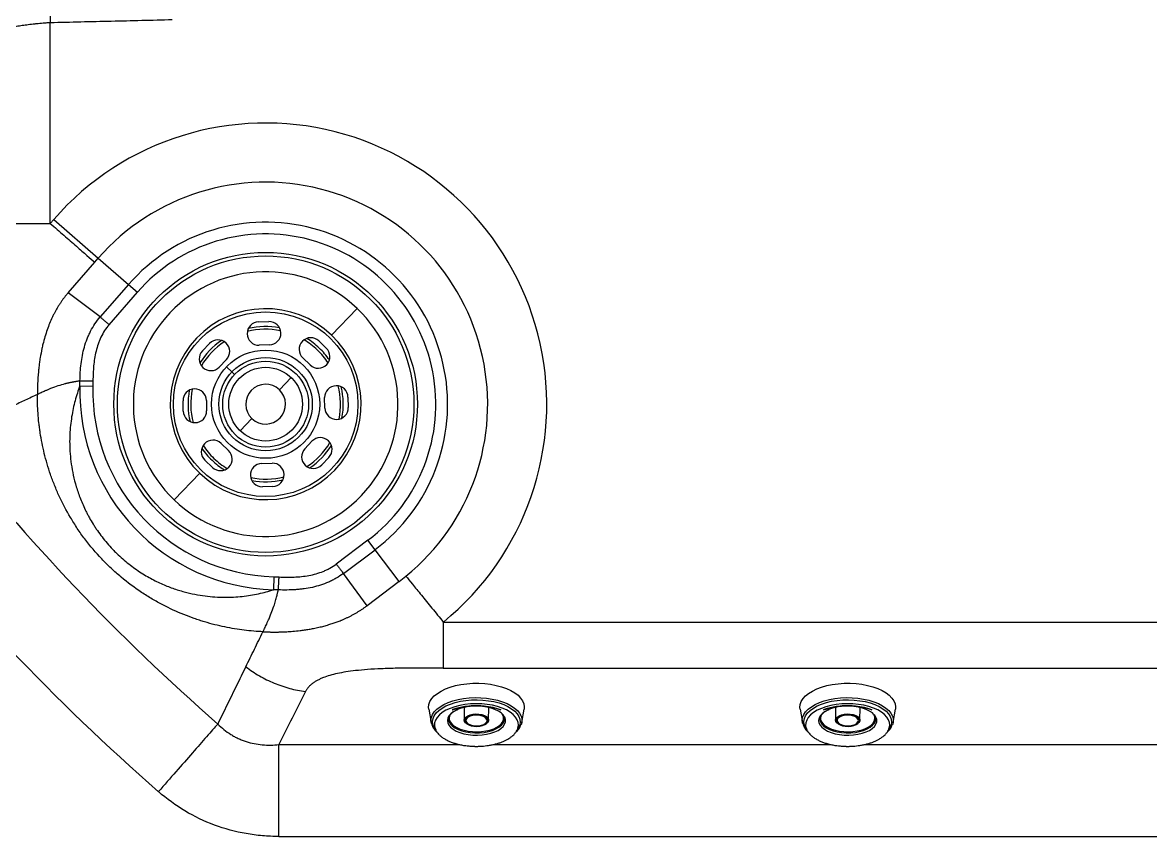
# Model space of a CAD drawing. Extents: x 398 to 508, y 623 to 782.
# Drawn here: x 435.76 to 457.03, y 682.37 to 697.71 of the extents above; entities that cross this region are included whole.
import ezdxf

# ---------------------------------------------------------------- set-up
doc = ezdxf.new("R2010")
doc.units = 0
doc.header["$MEASUREMENT"] = 0
doc.layers.add('GEOMETRY', color=2, linetype='Continuous', lineweight=25)

msp = doc.modelspace()

# ---------------------------------------------------------------- linework, layer by layer
at = {"layer": 'GEOMETRY'}
for p, q in [((436.243, 699.707), (436.287, 697.711)), ((436.287, 693.928), (436.287, 697.711)), ((436.287, 693.928), (436.353, 694.004)), ((436.353, 694.004), (437.192, 693.272)), ((437.126, 693.196), (437.192, 693.272)), ((437.192, 693.272), (437.761, 692.776)), ((436.625, 692.621), (437.126, 693.196)), ((437.761, 692.776), (437.228, 692.166)), ((437.761, 692.776), (437.929, 692.63)), ((437.228, 692.166), (436.625, 692.621)), ((437.396, 692.019), (437.929, 692.63)), ((441.59, 691.823), (442.07, 692.325)), ((440.214, 692.073), (440.409, 692.078)), ((441.35, 691.713), (441.491, 691.578)), ((439.155, 691.524), (439.29, 691.666)), ((440.419, 691.638), (440.224, 691.634)), ((439.608, 691.362), (439.473, 691.221)), ((441.188, 691.26), (441.046, 691.395)), ((439.711, 691.129), (439.609, 691.226)), ((439.711, 691.129), (439.761, 691.08)), ((436.845, 690.866), (437.091, 690.86)), ((440.606, 690.792), (440.827, 691.024)), ((441.899, 690.654), (441.904, 690.459)), ((438.795, 690.388), (438.79, 690.583)), ((439.23, 690.593), (439.235, 690.398)), ((441.464, 690.449), (441.459, 690.644)), ((439.867, 690.018), (440.088, 690.25)), ((441.086, 689.681), (441.221, 689.822)), ((439.506, 689.782), (439.647, 689.647)), ((439.344, 689.329), (439.203, 689.464)), ((440.275, 689.404), (440.47, 689.409)), ((441.539, 689.518), (441.404, 689.377)), ((438.624, 688.717), (439.104, 689.219)), ((440.48, 688.969), (440.285, 688.964)), ((442.275, 687.956), (441.679, 687.508)), ((442.409, 687.778), (442.275, 687.956)), ((441.813, 687.33), (442.409, 687.778)), ((442.863, 687.176), (442.409, 687.778)), ((440.501, 687.269), (440.495, 687.023)), ((442.26, 686.722), (441.813, 687.33)), ((442.863, 687.176), (442.26, 686.722)), ((443.697, 686.414), (466.996, 686.414)), ((443.697, 685.548), (466.996, 685.548)), ((443.423, 684.771), (443.467, 684.523)), ((444.089, 684.805), (444.091, 684.566)), ((444.551, 684.566), (444.553, 684.805)), ((445.175, 684.523), (445.219, 684.771)), ((450.423, 684.771), (450.467, 684.523)), ((451.089, 684.805), (451.091, 684.566)), ((451.551, 684.566), (451.553, 684.805)), ((452.175, 684.523), (452.219, 684.771)), ((443.467, 684.523), (443.474, 684.501)), ((444.102, 684.571), (444.102, 684.547)), ((445.175, 684.523), (445.162, 684.479)), ((445.17, 684.511), (445.175, 684.523)), ((450.467, 684.523), (450.474, 684.501)), ((451.102, 684.571), (451.102, 684.547)), ((452.175, 684.523), (452.162, 684.479)), ((452.17, 684.511), (452.175, 684.523)), ((443.52, 684.459), (443.543, 684.401)), ((443.543, 684.401), (443.553, 684.381)), ((445.099, 684.401), (445.122, 684.459)), ((450.52, 684.459), (450.543, 684.401)), ((450.543, 684.401), (450.553, 684.381)), ((452.099, 684.401), (452.122, 684.459)), ((440.597, 682.373), (440.597, 684.105)), ((440.597, 684.105), (444.006, 684.105)), ((444.637, 684.105), (451.006, 684.105)), ((451.637, 684.105), (459.006, 684.105)), ((440.597, 682.373), (468.154, 682.373))]:
    msp.add_line(p, q, dxfattribs=at)
at = {"layer": 'GEOMETRY', "flags": 128}
for points in [[(443.423, 684.771), (443.42, 684.804), (443.425, 684.861), (443.445, 684.916), (443.478, 684.971), (443.525, 685.022), (443.584, 685.07), (443.655, 685.114), (443.737, 685.154), (443.827, 685.188), (443.926, 685.216), (444.03, 685.237), (444.14, 685.252), (444.252, 685.26), (444.365, 685.261), (444.477, 685.254), (444.587, 685.241), (444.693, 685.221), (444.793, 685.194), (444.886, 685.162), (444.969, 685.124), (445.043, 685.081), (445.105, 685.033), (445.154, 684.982), (445.191, 684.929), (445.214, 684.873), (445.222, 684.817), (445.219, 684.771)], [(450.423, 684.771), (450.42, 684.804), (450.425, 684.861), (450.445, 684.916), (450.478, 684.971), (450.525, 685.022), (450.584, 685.07), (450.655, 685.114), (450.737, 685.154), (450.827, 685.188), (450.926, 685.216), (451.03, 685.237), (451.14, 685.252), (451.252, 685.26), (451.365, 685.261), (451.477, 685.254), (451.587, 685.241), (451.693, 685.221), (451.793, 685.194), (451.886, 685.162), (451.969, 685.124), (452.043, 685.081), (452.105, 685.033), (452.154, 684.982), (452.191, 684.929), (452.214, 684.873), (452.222, 684.817), (452.219, 684.771)], [(443.467, 684.523), (443.464, 684.562), (443.471, 684.616), (443.492, 684.67), (443.527, 684.722), (443.575, 684.772), (443.635, 684.818), (443.706, 684.86), (443.787, 684.896), (443.878, 684.928), (443.975, 684.953), (444.078, 684.972), (444.185, 684.984), (444.295, 684.989), (444.404, 684.988), (444.513, 684.979), (444.618, 684.963), (444.719, 684.941), (444.812, 684.912), (444.898, 684.878), (444.975, 684.838), (445.04, 684.794), (445.094, 684.746), (445.135, 684.696), (445.163, 684.642), (445.177, 684.588), (445.176, 684.533), (445.175, 684.523)], [(443.558, 684.377), (443.552, 684.384), (443.519, 684.435), (443.5, 684.488), (443.495, 684.542), (443.504, 684.596), (443.526, 684.649), (443.563, 684.7), (443.612, 684.748), (443.674, 684.792), (443.747, 684.832), (443.829, 684.867), (443.92, 684.896), (444.018, 684.92), (444.121, 684.936), (444.227, 684.946), (444.335, 684.948), (444.443, 684.944), (444.549, 684.932), (444.65, 684.914), (444.747, 684.889), (444.835, 684.859), (444.915, 684.822), (444.985, 684.781), (445.044, 684.735), (445.09, 684.687), (445.123, 684.635), (445.142, 684.582), (445.147, 684.528), (445.138, 684.474), (445.116, 684.421), (445.089, 684.382)], [(450.467, 684.523), (450.464, 684.562), (450.471, 684.616), (450.492, 684.67), (450.527, 684.722), (450.575, 684.772), (450.635, 684.818), (450.706, 684.86), (450.787, 684.896), (450.878, 684.928), (450.975, 684.953), (451.078, 684.972), (451.185, 684.984), (451.295, 684.989), (451.404, 684.988), (451.513, 684.979), (451.618, 684.963), (451.719, 684.941), (451.812, 684.912), (451.898, 684.878), (451.975, 684.838), (452.04, 684.794), (452.094, 684.746), (452.135, 684.696), (452.163, 684.642), (452.177, 684.588), (452.176, 684.533), (452.175, 684.523)], [(450.558, 684.377), (450.552, 684.384), (450.519, 684.435), (450.5, 684.488), (450.495, 684.542), (450.504, 684.596), (450.526, 684.649), (450.563, 684.7), (450.612, 684.748), (450.674, 684.792), (450.747, 684.832), (450.829, 684.867), (450.92, 684.896), (451.018, 684.92), (451.121, 684.936), (451.227, 684.946), (451.335, 684.948), (451.443, 684.944), (451.549, 684.932), (451.65, 684.914), (451.747, 684.889), (451.835, 684.859), (451.915, 684.822), (451.985, 684.781), (452.044, 684.735), (452.09, 684.687), (452.123, 684.635), (452.142, 684.582), (452.147, 684.528), (452.138, 684.474), (452.116, 684.421), (452.089, 684.382)], [(444.104, 684.86), (444.005, 684.842), (443.911, 684.818), (443.824, 684.787), (443.746, 684.751), (443.678, 684.711), (443.622, 684.666), (443.578, 684.618), (443.548, 684.567), (443.531, 684.514), (443.528, 684.461), (443.54, 684.409), (443.543, 684.401)], [(443.964, 684.765), (443.943, 684.755), (443.884, 684.722), (443.837, 684.685), (443.802, 684.645), (443.78, 684.602), (443.773, 684.558), (443.779, 684.514), (443.8, 684.471), (443.834, 684.43), (443.881, 684.393), (443.939, 684.36), (444.007, 684.331), (444.083, 684.309), (444.166, 684.293), (444.252, 684.284), (444.34, 684.282), (444.428, 684.287), (444.513, 684.299), (444.593, 684.318), (444.666, 684.343), (444.73, 684.373), (444.783, 684.408), (444.824, 684.447), (444.853, 684.489), (444.867, 684.533), (444.868, 684.577), (444.854, 684.62), (444.827, 684.662), (444.81, 684.681)], [(444.321, 684.836), (444.219, 684.833), (444.176, 684.829), (444.102, 684.82), (444.021, 684.805), (443.935, 684.783), (443.876, 684.763), (443.864, 684.759), (443.864, 684.759), (443.864, 684.759), (443.864, 684.759), (443.864, 684.759), (443.864, 684.759), (443.864, 684.759), (443.864, 684.759), (443.864, 684.759), (443.864, 684.759), (443.864, 684.759), (443.867, 684.76), (443.928, 684.781), (444.007, 684.802), (444.083, 684.817), (444.153, 684.827), (444.203, 684.831), (444.237, 684.834), (444.262, 684.835), (444.279, 684.835), (444.292, 684.836), (444.3, 684.836), (444.306, 684.836), (444.311, 684.836), (444.314, 684.836), (444.321, 684.836)], [(445.099, 684.401), (445.104, 684.416), (445.114, 684.469), (445.11, 684.522), (445.091, 684.574), (445.059, 684.624), (445.013, 684.672), (444.955, 684.717), (444.886, 684.757), (444.807, 684.792), (444.719, 684.821), (444.624, 684.845), (444.524, 684.862), (444.42, 684.872), (444.314, 684.875), (444.208, 684.871), (444.104, 684.86)], [(444.81, 684.681), (444.786, 684.702), (444.734, 684.737), (444.67, 684.768), (444.598, 684.793), (444.518, 684.812), (444.434, 684.825), (444.346, 684.83), (444.258, 684.829), (444.171, 684.82)], [(444.321, 684.836), (444.326, 684.836), (444.343, 684.836), (444.377, 684.835), (444.424, 684.832), (444.482, 684.827), (444.547, 684.819), (444.616, 684.806), (444.684, 684.789), (444.743, 684.771), (444.778, 684.759), (444.778, 684.759), (444.778, 684.759), (444.778, 684.759), (444.778, 684.759), (444.778, 684.759), (444.778, 684.759), (444.778, 684.759), (444.778, 684.759), (444.778, 684.759), (444.778, 684.759), (444.778, 684.759), (444.777, 684.759), (444.721, 684.779), (444.639, 684.801), (444.551, 684.818), (444.466, 684.829), (444.406, 684.834), (444.321, 684.836)], [(451.104, 684.86), (451.005, 684.842), (450.911, 684.818), (450.824, 684.787), (450.746, 684.751), (450.678, 684.711), (450.622, 684.666), (450.578, 684.618), (450.548, 684.567), (450.531, 684.514), (450.528, 684.461), (450.54, 684.409), (450.543, 684.401)], [(450.964, 684.765), (450.943, 684.755), (450.884, 684.722), (450.837, 684.685), (450.802, 684.645), (450.78, 684.602), (450.773, 684.558), (450.779, 684.514), (450.8, 684.471), (450.834, 684.43), (450.881, 684.393), (450.939, 684.36), (451.007, 684.331), (451.083, 684.309), (451.166, 684.293), (451.252, 684.284), (451.34, 684.282), (451.428, 684.287), (451.513, 684.299), (451.593, 684.318), (451.666, 684.343), (451.73, 684.373), (451.783, 684.408), (451.824, 684.447), (451.853, 684.489), (451.867, 684.533), (451.868, 684.577), (451.854, 684.62), (451.827, 684.662), (451.81, 684.681)], [(451.321, 684.836), (451.219, 684.833), (451.176, 684.829), (451.102, 684.82), (451.021, 684.805), (450.935, 684.783), (450.876, 684.763), (450.864, 684.759), (450.864, 684.759), (450.864, 684.759), (450.864, 684.759), (450.864, 684.759), (450.864, 684.759), (450.864, 684.759), (450.864, 684.759), (450.864, 684.759), (450.864, 684.759), (450.864, 684.759), (450.867, 684.76), (450.928, 684.781), (451.007, 684.802), (451.083, 684.817), (451.153, 684.827), (451.203, 684.831), (451.237, 684.834), (451.262, 684.835), (451.279, 684.835), (451.292, 684.836), (451.3, 684.836), (451.306, 684.836), (451.311, 684.836), (451.314, 684.836), (451.321, 684.836)], [(452.099, 684.401), (452.104, 684.416), (452.114, 684.469), (452.11, 684.522), (452.091, 684.574), (452.059, 684.624), (452.013, 684.672), (451.955, 684.717), (451.886, 684.757), (451.807, 684.792), (451.719, 684.821), (451.624, 684.845), (451.524, 684.862), (451.42, 684.872), (451.314, 684.875), (451.208, 684.871), (451.104, 684.86)], [(451.81, 684.681), (451.786, 684.702), (451.734, 684.737), (451.67, 684.768), (451.598, 684.793), (451.518, 684.812), (451.434, 684.825), (451.346, 684.83), (451.258, 684.829), (451.171, 684.82)], [(451.321, 684.836), (451.326, 684.836), (451.343, 684.836), (451.377, 684.835), (451.424, 684.832), (451.482, 684.827), (451.547, 684.819), (451.616, 684.806), (451.684, 684.789), (451.743, 684.771), (451.778, 684.759), (451.778, 684.759), (451.778, 684.759), (451.778, 684.759), (451.778, 684.759), (451.778, 684.759), (451.778, 684.759), (451.778, 684.759), (451.778, 684.759), (451.778, 684.759), (451.778, 684.759), (451.778, 684.759), (451.777, 684.759), (451.721, 684.779), (451.639, 684.801), (451.551, 684.818), (451.466, 684.829), (451.406, 684.834), (451.321, 684.836)], [(443.472, 684.503), (443.471, 684.507), (443.467, 684.523)], [(443.795, 684.585), (443.795, 684.58), (443.805, 684.536), (443.828, 684.495), (443.865, 684.455), (443.915, 684.42), (443.976, 684.389), (444.046, 684.363), (444.123, 684.343), (444.206, 684.33), (444.292, 684.324), (444.379, 684.326), (444.465, 684.334), (444.546, 684.349), (444.621, 684.371), (444.688, 684.399), (444.745, 684.431), (444.791, 684.469), (444.823, 684.509), (444.842, 684.551), (444.847, 684.587)], [(443.823, 684.665), (443.82, 684.659), (443.808, 684.617), (443.81, 684.575), (443.826, 684.533), (443.856, 684.494), (443.898, 684.457), (443.952, 684.424)], [(443.952, 684.424), (444.015, 684.396), (444.087, 684.374), (444.166, 684.357), (444.249, 684.348), (444.333, 684.346), (444.418, 684.35), (444.499, 684.361), (444.576, 684.379), (444.646, 684.404), (444.707, 684.433), (444.758, 684.467), (444.796, 684.505), (444.822, 684.545), (444.834, 684.587), (444.832, 684.63), (444.821, 684.66)], [(444.138, 684.497), (444.117, 684.513), (444.097, 684.54), (444.091, 684.569), (444.099, 684.598), (444.122, 684.624), (444.157, 684.647), (444.202, 684.665), (444.254, 684.677), (444.311, 684.682), (444.369, 684.679), (444.423, 684.67), (444.471, 684.654), (444.51, 684.632), (444.537, 684.607), (444.55, 684.579), (444.549, 684.55), (444.533, 684.522), (444.504, 684.497), (444.504, 684.497)], [(444.393, 684.662), (444.339, 684.668), (444.284, 684.667), (444.231, 684.659), (444.184, 684.644), (444.146, 684.625), (444.118, 684.601), (444.103, 684.574), (444.102, 684.571)], [(444.102, 684.547), (444.102, 684.547), (444.115, 684.52), (444.14, 684.495), (444.177, 684.475), (444.223, 684.46), (444.275, 684.451), (444.33, 684.448), (444.385, 684.453), (444.435, 684.464), (444.478, 684.481), (444.512, 684.503), (444.533, 684.529), (444.535, 684.532)], [(444.255, 684.464), (444.309, 684.458), (444.363, 684.46), (444.414, 684.47), (444.459, 684.486), (444.493, 684.507), (444.514, 684.532), (444.521, 684.559), (444.513, 684.586), (444.491, 684.611), (444.457, 684.632), (444.412, 684.647), (444.36, 684.656), (444.306, 684.658), (444.253, 684.652), (444.205, 684.64), (444.165, 684.621), (444.137, 684.597), (444.123, 684.571), (444.123, 684.544), (444.138, 684.518), (444.167, 684.495), (444.207, 684.476), (444.255, 684.464)], [(444.535, 684.532), (444.541, 684.556), (444.535, 684.583), (444.516, 684.609), (444.485, 684.632), (444.443, 684.65), (444.393, 684.662)], [(444.847, 684.587), (444.847, 684.595), (444.847, 684.597)], [(450.472, 684.503), (450.471, 684.507), (450.467, 684.523)], [(450.795, 684.585), (450.795, 684.58), (450.805, 684.536), (450.828, 684.495), (450.865, 684.455), (450.915, 684.42), (450.976, 684.389), (451.046, 684.363), (451.123, 684.343), (451.206, 684.33), (451.292, 684.324), (451.379, 684.326), (451.465, 684.334), (451.546, 684.349), (451.621, 684.371), (451.688, 684.399), (451.745, 684.431), (451.791, 684.469), (451.823, 684.509), (451.842, 684.551), (451.847, 684.587)], [(450.823, 684.665), (450.82, 684.659), (450.808, 684.617), (450.81, 684.575), (450.826, 684.533), (450.856, 684.494), (450.898, 684.457), (450.952, 684.424)], [(450.952, 684.424), (451.015, 684.396), (451.087, 684.374), (451.166, 684.357), (451.249, 684.348), (451.333, 684.346), (451.418, 684.35), (451.499, 684.361), (451.576, 684.379), (451.646, 684.404), (451.707, 684.433), (451.758, 684.467), (451.796, 684.505), (451.822, 684.545), (451.834, 684.587), (451.832, 684.63), (451.821, 684.66)], [(451.138, 684.497), (451.117, 684.513), (451.097, 684.54), (451.091, 684.569), (451.099, 684.598), (451.122, 684.624), (451.157, 684.647), (451.202, 684.665), (451.254, 684.677), (451.311, 684.682), (451.369, 684.679), (451.423, 684.67), (451.471, 684.654), (451.51, 684.632), (451.537, 684.607), (451.55, 684.579), (451.549, 684.55), (451.533, 684.522), (451.504, 684.497), (451.504, 684.497)], [(451.393, 684.662), (451.339, 684.668), (451.284, 684.667), (451.231, 684.659), (451.184, 684.644), (451.146, 684.625), (451.118, 684.601), (451.103, 684.574), (451.102, 684.571)], [(451.102, 684.547), (451.102, 684.547), (451.115, 684.52), (451.14, 684.495), (451.177, 684.475), (451.223, 684.46), (451.275, 684.451), (451.33, 684.448), (451.385, 684.453), (451.435, 684.464), (451.478, 684.481), (451.512, 684.503), (451.533, 684.529), (451.535, 684.532)], [(451.255, 684.464), (451.309, 684.458), (451.363, 684.46), (451.414, 684.47), (451.459, 684.486), (451.493, 684.507), (451.514, 684.532), (451.521, 684.559), (451.513, 684.586), (451.491, 684.611), (451.457, 684.632), (451.412, 684.647), (451.36, 684.656), (451.306, 684.658), (451.253, 684.652), (451.205, 684.64), (451.165, 684.621), (451.137, 684.597), (451.123, 684.571), (451.123, 684.544), (451.138, 684.518), (451.167, 684.495), (451.207, 684.476), (451.255, 684.464)], [(451.535, 684.532), (451.541, 684.556), (451.535, 684.583), (451.516, 684.609), (451.485, 684.632), (451.443, 684.65), (451.393, 684.662)], [(451.847, 684.587), (451.847, 684.595), (451.847, 684.597)]]:
    msp.add_lwpolyline(points, dxfattribs=at)
at = {"layer": 'GEOMETRY'}
for radius in [2.862, 2.795, 1.74, 1.02, 0.88, 0.81, 0.695]:
    msp.add_circle((440.347, 690.521), radius, dxfattribs=at)
for centre, radius, start, end in [((440.347, 690.521), 5.3, 309.2038, 138.9106), ((440.347, 690.521), 4.186, 309.2038, 138.9106), ((440.347, 690.521), 3.431, 306.94, 138.9106), ((440.347, 690.521), 3.209, 306.94, 138.9106), ((440.347, 690.521), 2.495, 46.3211, 226.3211), ((440.347, 690.521), 1.8, 46.3211, 226.3211), ((440.347, 690.521), 2.495, 226.3211, 46.3211), ((440.219, 691.853), 0.22, 91.3227, 271.3211), ((440.347, 690.521), 1.412, 78.4931, 104.1492), ((440.347, 690.521), 1.463, 79.7108, 102.9314), ((440.414, 691.858), 0.22, 271.3216, 91.3206), ((440.347, 690.521), 1.8, 226.3211, 46.3211), ((440.347, 690.521), 1.463, 124.7108, 147.9314), ((439.449, 691.514), 0.22, 316.3216, 136.3206), ((441.198, 691.554), 0.22, 46.3227, 226.3211), ((440.347, 690.521), 1.412, 46.3211, 59.1492), ((440.347, 690.521), 1.463, 46.3211, 57.9314), ((439.314, 691.373), 0.22, 136.3227, 316.3211), ((440.347, 690.521), 1.412, 123.4931, 149.1492), ((441.339, 691.419), 0.22, 226.3216, 46.3206), ((440.347, 690.521), 1.412, 33.4931, 46.3211), ((440.347, 690.521), 1.463, 34.7108, 46.3211), ((440.594, 690.773), 3.751, 178.5669, 268.4787), ((440.347, 690.521), 0.375, 46.3211, 226.3211), ((441.679, 690.649), 0.22, 1.3227, 181.3211), ((440.347, 690.521), 1.412, 348.4931, 14.1492), ((440.594, 690.773), 3.505, 178.5669, 268.4787), ((439.01, 690.588), 0.22, 1.3216, 181.3206), ((440.347, 690.521), 1.463, 169.7108, 192.9314), ((440.347, 690.521), 1.412, 168.4931, 194.1492), ((440.347, 690.521), 0.375, 226.3211, 46.3211), ((440.347, 690.521), 1.463, 349.7108, 12.9314), ((441.684, 690.454), 0.22, 181.3216, 1.3206), ((439.015, 690.393), 0.22, 181.3227, 1.3211), ((466.52, 715.395), 41.086, 218.3754, 228.7765), ((439.354, 689.623), 0.22, 46.3216, 226.3206), ((441.38, 689.67), 0.22, 316.3227, 136.3211), ((440.347, 690.521), 1.463, 214.7108, 226.3211), ((440.347, 690.521), 1.412, 213.4931, 226.3211), ((439.496, 689.488), 0.22, 226.3227, 46.3211), ((441.245, 689.529), 0.22, 136.3216, 316.3206), ((440.347, 690.521), 1.412, 303.4931, 329.1492), ((440.347, 690.521), 1.463, 304.7108, 327.9314), ((440.347, 690.521), 1.463, 226.3211, 237.9314), ((440.347, 690.521), 1.412, 226.3211, 239.1492), ((440.28, 689.184), 0.22, 91.3216, 271.3206), ((440.475, 689.189), 0.22, 271.3227, 91.3211), ((440.347, 690.521), 1.412, 258.4931, 284.1492), ((440.347, 690.521), 1.463, 259.7108, 282.9314), ((466.52, 715.395), 42.782, 218.3754, 228.7765), ((444.278, 684.01), 0.817, 97.4754, 112.5325), ((451.278, 684.01), 0.817, 97.4754, 112.5325)]:
    msp.add_arc(centre, radius, start, end, dxfattribs=at)
for points, knots in [([(436.287, 697.711), (436.264, 697.709), (436.242, 697.708), (436.198, 697.705), (436.177, 697.703), (436.112, 697.697), (436.069, 697.694), (436.006, 697.687), (435.985, 697.685), (435.943, 697.68), (435.923, 697.678), (435.862, 697.671), (435.823, 697.666), (435.748, 697.655), (435.712, 697.649), (435.66, 697.641), (435.643, 697.638), (435.61, 697.632), (435.594, 697.629), (435.517, 697.613), (435.464, 697.601), (435.42, 697.588)], [0, 0, 0, 0, 0.0625, 0.0625, 0.125, 0.125, 0.25, 0.25, 0.3125, 0.3125, 0.375, 0.375, 0.5, 0.5, 0.625, 0.625, 0.6875, 0.6875, 0.75, 0.75, 1, 1, 1, 1]), ([(438.587, 697.765), (438.203, 697.756), (437.82, 697.746), (437.053, 697.728), (436.67, 697.719), (436.287, 697.711)], [0, 0, 0, 0, 0.5, 0.5, 1, 1, 1, 1]), ([(435.42, 693.928), (435.424, 693.928), (435.43, 693.928), (435.441, 693.928), (435.452, 693.928), (435.463, 693.928), (435.474, 693.928), (435.486, 693.928), (435.499, 693.928), (435.511, 693.928), (435.524, 693.928), (435.537, 693.928), (435.551, 693.928), (435.565, 693.928), (435.586, 693.928), (435.616, 693.928), (435.661, 693.928), (435.718, 693.928), (435.772, 693.928), (435.816, 693.928), (435.846, 693.928), (435.877, 693.928), (435.908, 693.928), (435.94, 693.928), (435.973, 693.928), (436.006, 693.928), (436.039, 693.928), (436.073, 693.928), (436.108, 693.928), (436.143, 693.928), (436.178, 693.928), (436.214, 693.928), (436.25, 693.928), (436.274, 693.928), (436.287, 693.928)], [0, 0, 0, 0, 0.018905, 0.037864, 0.056876, 0.075942, 0.095062, 0.114237, 0.133467, 0.152753, 0.172093, 0.191489, 0.21094, 0.230448, 0.250015, 0.294764, 0.351334, 0.419739, 0.499985, 0.532381, 0.564801, 0.597263, 0.629792, 0.662417, 0.695172, 0.728099, 0.761242, 0.794629, 0.828281, 0.862201, 0.896367, 0.930744, 0.965305, 1, 1, 1, 1]), ([(436.287, 693.928), (436.373, 693.853), (436.459, 693.778), (436.625, 693.633), (436.705, 693.563), (436.852, 693.435), (436.92, 693.376), (437.037, 693.274), (437.087, 693.23), (437.126, 693.196)], [0, 0, 0, 0, 0.25, 0.25, 0.5, 0.5, 0.75, 0.75, 1, 1, 1, 1]), ([(436.625, 692.621), (436.619, 692.614), (436.606, 692.6), (436.588, 692.578), (436.57, 692.556), (436.552, 692.533), (436.535, 692.51), (436.518, 692.487), (436.501, 692.463), (436.485, 692.439), (436.469, 692.415), (436.453, 692.391), (436.437, 692.366), (436.422, 692.341), (436.407, 692.315), (436.392, 692.29), (436.378, 692.264), (436.364, 692.237), (436.35, 692.211), (436.337, 692.184), (436.31, 692.129), (436.272, 692.042), (436.226, 691.92), (436.184, 691.789), (436.152, 691.672), (436.122, 691.54), (436.1, 691.424), (436.083, 691.307), (436.073, 691.225), (436.063, 691.133), (436.054, 691.031), (436.048, 690.916), (436.045, 690.835), (436.044, 690.782), (436.044, 690.756), (436.044, 690.73), (436.044, 690.713), (436.043, 690.704)], [0, 0, 0, 0, 0.012724, 0.025476, 0.038255, 0.051062, 0.063899, 0.07677, 0.08968, 0.102631, 0.115629, 0.128677, 0.14178, 0.154945, 0.168172, 0.181461, 0.194813, 0.208228, 0.221704, 0.235243, 0.248842, 0.304415, 0.363878, 0.427563, 0.495548, 0.533988, 0.619996, 0.667254, 0.709133, 0.745436, 0.811429, 0.871981, 0.935778, 0.951859, 0.967848, 0.983905, 1, 1, 1, 1]), ([(436.847, 690.96), (436.847, 691.014), (436.849, 691.068), (436.856, 691.176), (436.861, 691.23), (436.881, 691.389), (436.901, 691.495), (436.944, 691.649), (436.961, 691.7), (436.991, 691.776), (437.002, 691.801), (437.024, 691.85), (437.035, 691.875), (437.097, 691.994), (437.157, 692.083), (437.228, 692.166)], [0, 0, 0, 0, 0.125, 0.125, 0.25, 0.25, 0.5, 0.5, 0.625, 0.625, 0.6875, 0.6875, 0.75, 0.75, 1, 1, 1, 1]), ([(437.228, 692.166), (437.236, 692.159), (437.246, 692.15), (437.269, 692.13), (437.283, 692.118), (437.312, 692.092), (437.328, 692.078), (437.362, 692.049), (437.379, 692.034), (437.396, 692.019)], [0, 0, 0, 0, 0.25, 0.25, 0.5, 0.5, 0.75, 0.75, 1, 1, 1, 1]), ([(437.396, 692.019), (437.334, 691.948), (437.283, 691.869), (437.233, 691.764), (437.223, 691.742), (437.205, 691.698), (437.197, 691.676), (437.174, 691.609), (437.161, 691.564), (437.128, 691.428), (437.114, 691.336), (437.1, 691.196), (437.097, 691.149), (437.093, 691.055), (437.092, 691.008), (437.092, 690.961)], [0, 0, 0, 0, 0.25, 0.25, 0.3125, 0.3125, 0.375, 0.375, 0.5, 0.5, 0.75, 0.75, 0.875, 0.875, 1, 1, 1, 1]), ([(436.847, 690.96), (436.843, 690.959), (436.835, 690.958), (436.823, 690.955), (436.81, 690.953), (436.797, 690.951), (436.783, 690.949), (436.769, 690.946), (436.755, 690.944), (436.74, 690.941), (436.724, 690.939), (436.708, 690.936), (436.692, 690.933), (436.674, 690.929), (436.657, 690.926), (436.639, 690.922), (436.62, 690.918), (436.601, 690.914), (436.582, 690.909), (436.528, 690.895), (436.436, 690.868), (436.325, 690.827), (436.242, 690.793), (436.195, 690.773), (436.153, 690.755), (436.117, 690.738), (436.08, 690.722), (436.056, 690.71), (436.043, 690.704)], [0, 0, 0, 0, 0.025036, 0.050137, 0.075303, 0.100534, 0.125829, 0.151188, 0.176612, 0.202101, 0.227654, 0.253271, 0.278952, 0.304697, 0.330506, 0.356379, 0.382316, 0.408317, 0.434382, 0.46051, 0.6177, 0.765905, 0.817392, 0.867628, 0.901883, 0.935359, 0.968063, 1, 1, 1, 1]), ([(436.845, 690.866), (436.811, 690.777), (436.781, 690.684), (436.729, 690.49), (436.707, 690.389), (436.673, 690.178), (436.661, 690.068), (436.65, 689.836), (436.651, 689.715), (436.666, 689.521), (436.673, 689.456), (436.693, 689.321), (436.705, 689.252), (436.736, 689.111), (436.755, 689.039), (436.788, 688.928), (436.8, 688.89), (436.826, 688.814), (436.84, 688.776), (436.886, 688.66), (436.92, 688.582), (436.97, 688.482), (436.98, 688.462), (437.001, 688.421), (437.012, 688.401), (437.046, 688.34), (437.07, 688.3), (437.108, 688.239), (437.121, 688.218), (437.148, 688.178), (437.161, 688.157), (437.204, 688.097), (437.233, 688.057), (437.324, 687.939), (437.39, 687.862), (437.478, 687.77), (437.496, 687.751), (437.532, 687.715), (437.551, 687.697), (437.606, 687.645), (437.644, 687.611), (437.758, 687.514), (437.835, 687.456), (437.991, 687.348), (438.071, 687.298), (438.226, 687.212), (438.301, 687.174), (438.451, 687.107), (438.524, 687.078), (438.632, 687.039), (438.668, 687.027), (438.739, 687.005), (438.775, 686.995), (438.879, 686.966), (438.947, 686.951), (439.079, 686.925), (439.144, 686.914), (439.333, 686.89), (439.454, 686.882), (439.628, 686.881), (439.686, 686.883), (439.797, 686.889), (439.852, 686.893), (440.012, 686.91), (440.114, 686.927), (440.31, 686.969), (440.404, 686.994), (440.495, 687.023)], [0, 0, 0, 0, 0.0625, 0.0625, 0.125, 0.125, 0.1875, 0.1875, 0.25, 0.25, 0.28125, 0.28125, 0.3125, 0.3125, 0.34375, 0.34375, 0.359375, 0.359375, 0.375, 0.375, 0.40625, 0.40625, 0.414062, 0.414062, 0.421875, 0.421875, 0.4375, 0.4375, 0.445312, 0.445312, 0.453125, 0.453125, 0.46875, 0.46875, 0.5, 0.5, 0.507812, 0.507812, 0.515625, 0.515625, 0.53125, 0.53125, 0.5625, 0.5625, 0.59375, 0.59375, 0.625, 0.625, 0.65625, 0.65625, 0.671875, 0.671875, 0.6875, 0.6875, 0.71875, 0.71875, 0.75, 0.75, 0.8125, 0.8125, 0.84375, 0.84375, 0.875, 0.875, 0.9375, 0.9375, 1, 1, 1, 1]), ([(436.847, 690.96), (436.853, 690.96), (436.863, 690.96), (436.893, 690.96), (436.912, 690.96), (436.956, 690.96), (436.981, 690.96), (437.035, 690.96), (437.063, 690.96), (437.092, 690.961)], [0, 0, 0, 0, 0.25, 0.25, 0.5, 0.5, 0.75, 0.75, 1, 1, 1, 1]), ([(436.043, 690.704), (436.006, 690.686), (435.93, 690.651), (435.816, 690.597), (435.703, 690.544), (435.59, 690.49), (435.515, 690.455), (435.477, 690.437)], [0, 0, 0, 0, 0.20094, 0.401312, 0.601214, 0.800688, 1, 1, 1, 1]), ([(440.297, 686.231), (440.181, 686.236), (440.063, 686.246), (439.823, 686.276), (439.701, 686.296), (439.452, 686.347), (439.326, 686.378), (439.164, 686.427), (439.132, 686.437), (439.067, 686.458), (439.034, 686.469), (438.935, 686.503), (438.87, 686.528), (438.672, 686.608), (438.54, 686.668), (438.341, 686.772), (438.274, 686.809), (438.174, 686.868), (438.141, 686.889), (438.074, 686.93), (438.04, 686.952), (437.875, 687.062), (437.746, 687.158), (437.558, 687.315), (437.496, 687.37), (437.405, 687.456), (437.375, 687.485), (437.316, 687.544), (437.287, 687.573), (437.144, 687.724), (437.038, 687.849), (436.914, 688.013), (436.89, 688.046), (436.842, 688.113), (436.819, 688.147), (436.751, 688.248), (436.709, 688.315), (436.589, 688.517), (436.518, 688.653), (436.424, 688.856), (436.395, 688.924), (436.354, 689.026), (436.341, 689.06), (436.316, 689.128), (436.303, 689.162), (436.245, 689.331), (436.206, 689.464), (436.142, 689.725), (436.117, 689.853), (436.092, 690.011), (436.088, 690.043), (436.08, 690.105), (436.076, 690.137), (436.065, 690.23), (436.06, 690.291), (436.047, 690.472), (436.043, 690.59), (436.043, 690.704)], [0, 0, 0, 0, 0.0625, 0.0625, 0.125, 0.125, 0.1875, 0.1875, 0.203125, 0.203125, 0.21875, 0.21875, 0.25, 0.25, 0.3125, 0.3125, 0.34375, 0.34375, 0.359375, 0.359375, 0.375, 0.375, 0.4375, 0.4375, 0.46875, 0.46875, 0.484375, 0.484375, 0.5, 0.5, 0.5625, 0.5625, 0.578125, 0.578125, 0.59375, 0.59375, 0.625, 0.625, 0.6875, 0.6875, 0.71875, 0.71875, 0.734375, 0.734375, 0.75, 0.75, 0.8125, 0.8125, 0.875, 0.875, 0.890625, 0.890625, 0.90625, 0.90625, 0.9375, 0.9375, 1, 1, 1, 1]), ([(440.6, 687.265), (440.694, 687.26), (440.789, 687.259), (440.93, 687.265), (440.977, 687.268), (441.07, 687.278), (441.117, 687.285), (441.255, 687.31), (441.345, 687.335), (441.454, 687.378), (441.475, 687.388), (441.518, 687.408), (441.539, 687.419), (441.601, 687.454), (441.641, 687.48), (441.679, 687.508)], [0, 0, 0, 0, 0.25, 0.25, 0.375, 0.375, 0.5, 0.5, 0.75, 0.75, 0.8125, 0.8125, 0.875, 0.875, 1, 1, 1, 1]), ([(441.679, 687.508), (441.693, 687.49), (441.706, 687.471), (441.733, 687.436), (441.746, 687.419), (441.769, 687.388), (441.78, 687.374), (441.799, 687.349), (441.806, 687.338), (441.813, 687.33)], [0, 0, 0, 0, 0.25, 0.25, 0.5, 0.5, 0.75, 0.75, 1, 1, 1, 1]), ([(441.813, 687.33), (441.769, 687.297), (441.724, 687.267), (441.654, 687.227), (441.63, 687.214), (441.582, 687.189), (441.557, 687.178), (441.434, 687.124), (441.333, 687.092), (441.176, 687.057), (441.124, 687.048), (441.044, 687.037), (441.017, 687.034), (440.963, 687.028), (440.937, 687.026), (440.803, 687.017), (440.695, 687.016), (440.587, 687.021)], [0, 0, 0, 0, 0.125, 0.125, 0.1875, 0.1875, 0.25, 0.25, 0.5, 0.5, 0.625, 0.625, 0.6875, 0.6875, 0.75, 0.75, 1, 1, 1, 1]), ([(440.587, 687.021), (440.588, 687.026), (440.588, 687.037), (440.59, 687.066), (440.591, 687.085), (440.593, 687.129), (440.594, 687.154), (440.597, 687.208), (440.599, 687.237), (440.6, 687.265)], [0, 0, 0, 0, 0.25, 0.25, 0.5, 0.5, 0.75, 0.75, 1, 1, 1, 1]), ([(442.993, 687.278), (443.026, 687.237), (443.067, 687.186), (443.166, 687.066), (443.222, 686.996), (443.346, 686.845), (443.413, 686.763), (443.552, 686.592), (443.624, 686.503), (443.697, 686.414)], [0, 0, 0, 0, 0.25, 0.25, 0.5, 0.5, 0.75, 0.75, 1, 1, 1, 1]), ([(440.297, 686.231), (440.298, 686.233), (440.301, 686.239), (440.308, 686.253), (440.316, 686.271), (440.33, 686.299), (440.347, 686.335), (440.377, 686.398), (440.42, 686.495), (440.47, 686.619), (440.512, 686.738), (440.542, 686.841), (440.559, 686.907), (440.57, 686.951), (440.576, 686.976), (440.581, 686.999), (440.585, 687.013), (440.587, 687.021)], [0, 0, 0, 0, 0.004448, 0.016712, 0.035692, 0.053694, 0.093406, 0.134113, 0.234403, 0.38254, 0.539632, 0.675575, 0.813173, 0.860401, 0.907282, 0.953816, 1, 1, 1, 1]), ([(440.297, 686.231), (440.304, 686.231), (440.317, 686.23), (440.338, 686.229), (440.36, 686.228), (440.382, 686.228), (440.404, 686.227), (440.427, 686.227), (440.451, 686.226), (440.475, 686.226), (440.5, 686.226), (440.525, 686.226), (440.551, 686.226), (440.577, 686.226), (440.604, 686.227), (440.631, 686.228), (440.659, 686.229), (440.688, 686.23), (440.717, 686.231), (440.773, 686.234), (440.865, 686.24), (440.977, 686.251), (441.08, 686.265), (441.166, 686.279), (441.256, 686.295), (441.35, 686.315), (441.444, 686.338), (441.534, 686.364), (441.618, 686.391), (441.697, 686.418), (441.764, 686.444), (441.821, 686.469), (441.872, 686.491), (441.922, 686.515), (441.972, 686.541), (442.021, 686.567), (442.07, 686.595), (442.118, 686.625), (442.166, 686.656), (442.213, 686.688), (442.244, 686.711), (442.26, 686.722)], [0, 0, 0, 0, 0.0128118, 0.0257713, 0.0388792, 0.052136, 0.0655426, 0.0790996, 0.0928078, 0.1066669, 0.1206759, 0.1348333, 0.1491379, 0.1635882, 0.1781826, 0.1929196, 0.2077973, 0.2228138, 0.2379672, 0.2532553, 0.3101418, 0.3781734, 0.420033, 0.4614415, 0.5024433, 0.5498068, 0.5947864, 0.6373461, 0.6773909, 0.714896, 0.7498894, 0.77447, 0.7991251, 0.8238638, 0.8486858, 0.873594, 0.8985823, 0.923652, 0.9488554, 0.9742814, 1, 1, 1, 1]), ([(443.697, 686.414), (443.697, 686.327), (443.697, 686.24), (443.697, 686.071), (443.697, 685.99), (443.697, 685.839), (443.697, 685.769), (443.697, 685.646), (443.697, 685.592), (443.697, 685.548)], [0, 0, 0, 0, 0.25, 0.25, 0.5, 0.5, 0.75, 0.75, 1, 1, 1, 1]), ([(439.973, 685.572), (440.027, 685.682), (440.135, 685.902), (440.243, 686.122), (440.297, 686.231)], [0, 0, 0, 0, 0.501856, 1, 1, 1, 1]), ([(439.973, 685.572), (439.914, 685.452), (439.796, 685.212), (439.62, 684.852), (439.503, 684.612), (439.445, 684.492)], [0, 0, 0, 0, 0.333333, 0.666667, 1, 1, 1, 1]), ([(439.973, 685.572), (440.054, 685.509), (440.14, 685.452), (440.319, 685.348), (440.412, 685.303), (440.603, 685.224), (440.701, 685.191), (440.899, 685.138), (441, 685.118), (441.1, 685.105)], [0, 0, 0, 0, 0.25, 0.25, 0.5, 0.5, 0.75, 0.75, 1, 1, 1, 1]), ([(443.697, 685.548), (443.602, 685.548), (443.454, 685.548), (443.255, 685.548), (443.101, 685.547), (442.958, 685.546), (442.768, 685.543), (442.538, 685.535), (442.277, 685.521), (442.054, 685.501), (441.864, 685.475), (441.703, 685.446), (441.56, 685.41), (441.464, 685.378), (441.405, 685.354), (441.375, 685.341), (441.347, 685.328), (441.319, 685.313), (441.294, 685.299), (441.269, 685.284), (441.246, 685.268), (441.225, 685.252), (441.204, 685.235), (441.185, 685.218), (441.168, 685.201), (441.151, 685.183), (441.136, 685.164), (441.123, 685.145), (441.11, 685.125), (441.103, 685.112), (441.1, 685.105)], [0, 0, 0, 0, 0.0960662, 0.1493876, 0.2026822, 0.2512184, 0.2950024, 0.3953422, 0.4841477, 0.5617279, 0.6246286, 0.6825449, 0.7360586, 0.7859055, 0.7994316, 0.8128279, 0.8261172, 0.8393229, 0.8524688, 0.865579, 0.8786779, 0.8917899, 0.9049392, 0.91815, 0.931446, 0.9448506, 0.9583866, 0.9720761, 0.9859403, 1, 1, 1, 1]), ([(443.796, 684.585), (443.795, 684.589), (443.794, 684.604), (443.802, 684.63), (443.822, 684.664), (443.853, 684.697), (443.896, 684.729), (443.935, 684.752), (443.963, 684.763), (443.97, 684.765)], [0, 0, 0, 0, 0.060046, 0.255984, 0.421844, 0.598286, 0.770264, 0.941426, 1, 1, 1, 1]), ([(444.175, 684.829), (444.175, 684.829), (444.175, 684.829), (444.175, 684.829), (444.178, 684.829), (444.184, 684.83), (444.196, 684.831), (444.214, 684.832), (444.236, 684.834), (444.257, 684.835), (444.274, 684.835), (444.288, 684.836), (444.297, 684.836), (444.304, 684.836), (444.309, 684.836), (444.313, 684.836), (444.315, 684.836), (444.318, 684.836), (444.32, 684.836), (444.321, 684.836)], [0, 0, 0, 0, 0.00213, 0.018629, 0.040354, 0.081497, 0.184908, 0.295185, 0.453125, 0.597528, 0.710052, 0.79312, 0.853064, 0.895872, 0.92629, 0.94785, 0.963115, 0.973915, 1, 1, 1, 1]), ([(444.321, 684.836), (444.322, 684.836), (444.328, 684.836), (444.343, 684.836), (444.37, 684.835), (444.402, 684.834), (444.43, 684.832), (444.45, 684.83), (444.461, 684.829), (444.466, 684.829), (444.467, 684.829), (444.467, 684.829), (444.467, 684.829)], [0, 0, 0, 0, 0.022993, 0.115177, 0.29544, 0.531643, 0.739735, 0.83755, 0.941527, 0.974809, 0.993748, 1, 1, 1, 1]), ([(450.796, 684.585), (450.795, 684.589), (450.794, 684.604), (450.802, 684.63), (450.822, 684.664), (450.853, 684.697), (450.896, 684.729), (450.935, 684.752), (450.963, 684.763), (450.97, 684.765)], [0, 0, 0, 0, 0.060046, 0.255984, 0.421844, 0.598286, 0.770264, 0.941426, 1, 1, 1, 1]), ([(451.175, 684.829), (451.175, 684.829), (451.175, 684.829), (451.175, 684.829), (451.178, 684.829), (451.184, 684.83), (451.196, 684.831), (451.214, 684.832), (451.236, 684.834), (451.257, 684.835), (451.274, 684.835), (451.288, 684.836), (451.297, 684.836), (451.304, 684.836), (451.309, 684.836), (451.313, 684.836), (451.315, 684.836), (451.318, 684.836), (451.32, 684.836), (451.321, 684.836)], [0, 0, 0, 0, 0.00213, 0.018629, 0.040354, 0.081497, 0.184908, 0.295185, 0.453125, 0.597528, 0.710052, 0.79312, 0.853064, 0.895872, 0.92629, 0.94785, 0.963115, 0.973915, 1, 1, 1, 1]), ([(451.321, 684.836), (451.322, 684.836), (451.328, 684.836), (451.343, 684.836), (451.37, 684.835), (451.402, 684.834), (451.43, 684.832), (451.45, 684.83), (451.461, 684.829), (451.466, 684.829), (451.467, 684.829), (451.467, 684.829), (451.467, 684.829)], [0, 0, 0, 0, 0.022993, 0.115177, 0.29544, 0.531643, 0.739735, 0.83755, 0.941527, 0.974809, 0.993748, 1, 1, 1, 1]), ([(439.445, 684.492), (439.386, 684.425), (439.315, 684.344), (439.153, 684.16), (439.063, 684.057), (438.869, 683.835), (438.764, 683.716), (438.549, 683.47), (438.438, 683.344), (438.327, 683.217)], [0, 0, 0, 0, 0.25, 0.25, 0.5, 0.5, 0.75, 0.75, 1, 1, 1, 1]), ([(439.445, 684.492), (439.519, 684.417), (439.6, 684.352), (439.712, 684.282), (439.735, 684.269), (439.781, 684.244), (439.805, 684.232), (439.853, 684.209), (439.878, 684.199), (439.927, 684.179), (439.952, 684.17), (440.078, 684.13), (440.181, 684.11), (440.336, 684.096), (440.388, 684.094), (440.493, 684.096), (440.545, 684.099), (440.597, 684.105)], [0, 0, 0, 0, 0.25, 0.25, 0.3125, 0.3125, 0.375, 0.375, 0.4375, 0.4375, 0.5, 0.5, 0.75, 0.75, 0.875, 0.875, 1, 1, 1, 1]), ([(443.474, 684.501), (443.479, 684.484), (443.489, 684.446), (443.525, 684.393), (443.557, 684.355), (443.578, 684.337), (443.582, 684.335)], [0, 0, 0, 0, 0.277087, 0.634041, 0.945298, 1, 1, 1, 1]), ([(444.796, 684.687), (444.8, 684.684), (444.815, 684.671), (444.831, 684.646), (444.845, 684.618), (444.845, 684.601), (444.846, 684.595)], [0, 0, 0, 0, 0.089027, 0.432628, 0.781231, 1, 1, 1, 1]), ([(445.064, 684.339), (445.071, 684.345), (445.103, 684.372), (445.143, 684.424), (445.158, 684.474), (445.166, 684.498)], [0, 0, 0, 0, 0.1444729, 0.6011175, 1, 1, 1, 1]), ([(450.474, 684.501), (450.479, 684.484), (450.489, 684.446), (450.525, 684.393), (450.557, 684.355), (450.578, 684.337), (450.582, 684.335)], [0, 0, 0, 0, 0.277087, 0.634041, 0.945298, 1, 1, 1, 1]), ([(451.796, 684.687), (451.8, 684.684), (451.815, 684.671), (451.831, 684.646), (451.845, 684.618), (451.845, 684.601), (451.846, 684.595)], [0, 0, 0, 0, 0.089027, 0.432628, 0.781231, 1, 1, 1, 1]), ([(452.064, 684.339), (452.071, 684.345), (452.103, 684.372), (452.143, 684.424), (452.158, 684.474), (452.166, 684.498)], [0, 0, 0, 0, 0.1444729, 0.6011175, 1, 1, 1, 1]), ([(443.553, 684.381), (443.555, 684.375), (443.566, 684.353), (443.588, 684.323), (443.622, 684.286), (443.659, 684.253), (443.709, 684.218), (443.768, 684.185), (443.83, 684.157), (443.896, 684.133), (443.967, 684.113), (444.041, 684.096), (444.111, 684.085), (444.171, 684.078), (444.214, 684.075), (444.245, 684.073), (444.267, 684.072), (444.283, 684.072), (444.294, 684.071), (444.306, 684.071), (444.315, 684.071), (444.321, 684.071)], [0, 0, 0, 0, 0.028828, 0.116251, 0.169266, 0.244471, 0.32797, 0.413825, 0.491659, 0.567851, 0.647295, 0.724959, 0.803055, 0.859865, 0.900601, 0.929605, 0.950184, 0.964761, 0.975078, 0.982376, 1, 1, 1, 1]), ([(444.321, 684.071), (444.325, 684.071), (444.338, 684.071), (444.365, 684.072), (444.406, 684.073), (444.459, 684.077), (444.52, 684.084), (444.585, 684.094), (444.651, 684.107), (444.717, 684.125), (444.779, 684.145), (444.836, 684.168), (444.891, 684.194), (444.943, 684.224), (444.988, 684.257), (445.021, 684.287), (445.051, 684.32), (445.079, 684.356), (445.093, 684.387), (445.099, 684.401)], [0, 0, 0, 0, 0.012306, 0.035827, 0.075489, 0.125885, 0.184471, 0.248366, 0.315601, 0.384596, 0.453888, 0.5216, 0.58664, 0.662938, 0.737482, 0.803063, 0.846974, 0.924462, 1, 1, 1, 1]), ([(450.553, 684.381), (450.555, 684.375), (450.566, 684.353), (450.588, 684.323), (450.622, 684.286), (450.659, 684.253), (450.709, 684.218), (450.768, 684.185), (450.83, 684.157), (450.896, 684.133), (450.967, 684.113), (451.041, 684.096), (451.111, 684.085), (451.171, 684.078), (451.214, 684.075), (451.245, 684.073), (451.267, 684.072), (451.283, 684.072), (451.294, 684.071), (451.306, 684.071), (451.315, 684.071), (451.321, 684.071)], [0, 0, 0, 0, 0.028828, 0.116251, 0.169266, 0.244471, 0.32797, 0.413825, 0.491659, 0.567851, 0.647295, 0.724959, 0.803055, 0.859865, 0.900601, 0.929605, 0.950184, 0.964761, 0.975078, 0.982376, 1, 1, 1, 1]), ([(451.321, 684.071), (451.325, 684.071), (451.338, 684.071), (451.365, 684.072), (451.406, 684.073), (451.459, 684.077), (451.52, 684.084), (451.585, 684.094), (451.651, 684.107), (451.717, 684.125), (451.779, 684.145), (451.836, 684.168), (451.891, 684.194), (451.943, 684.224), (451.988, 684.257), (452.021, 684.287), (452.051, 684.32), (452.079, 684.356), (452.093, 684.387), (452.099, 684.401)], [0, 0, 0, 0, 0.012306, 0.035827, 0.075489, 0.125885, 0.184471, 0.248366, 0.315601, 0.384596, 0.453888, 0.5216, 0.58664, 0.662938, 0.737482, 0.803063, 0.846974, 0.924462, 1, 1, 1, 1]), ([(440.597, 682.373), (440.545, 682.373), (440.493, 682.374), (440.389, 682.379), (440.337, 682.382), (440.183, 682.395), (440.081, 682.408), (439.777, 682.462), (439.578, 682.515), (439.187, 682.659), (439.002, 682.748), (438.65, 682.958), (438.484, 683.079), (438.327, 683.217)], [0, 0, 0, 0, 0.0625, 0.0625, 0.125, 0.125, 0.25, 0.25, 0.5, 0.5, 0.75, 0.75, 1, 1, 1, 1])]:
    msp.add_open_spline(points, degree=3, knots=knots, dxfattribs=at)
for points in [[(436.845, 690.866), (436.846, 690.898), (436.847, 690.929), (436.847, 690.96)], [(437.092, 690.961), (437.092, 690.927), (437.092, 690.894), (437.091, 690.86)], [(440.501, 687.269), (440.534, 687.268), (440.567, 687.267), (440.6, 687.265)], [(442.863, 687.176), (442.907, 687.209), (442.95, 687.243), (442.993, 687.278)], [(440.587, 687.021), (440.556, 687.022), (440.526, 687.023), (440.495, 687.023)], [(441.1, 685.105), (440.932, 684.772), (440.764, 684.439), (440.597, 684.105)]]:
    msp.add_open_spline(points, degree=3, dxfattribs=at)

doc.saveas('drawing.dxf')
